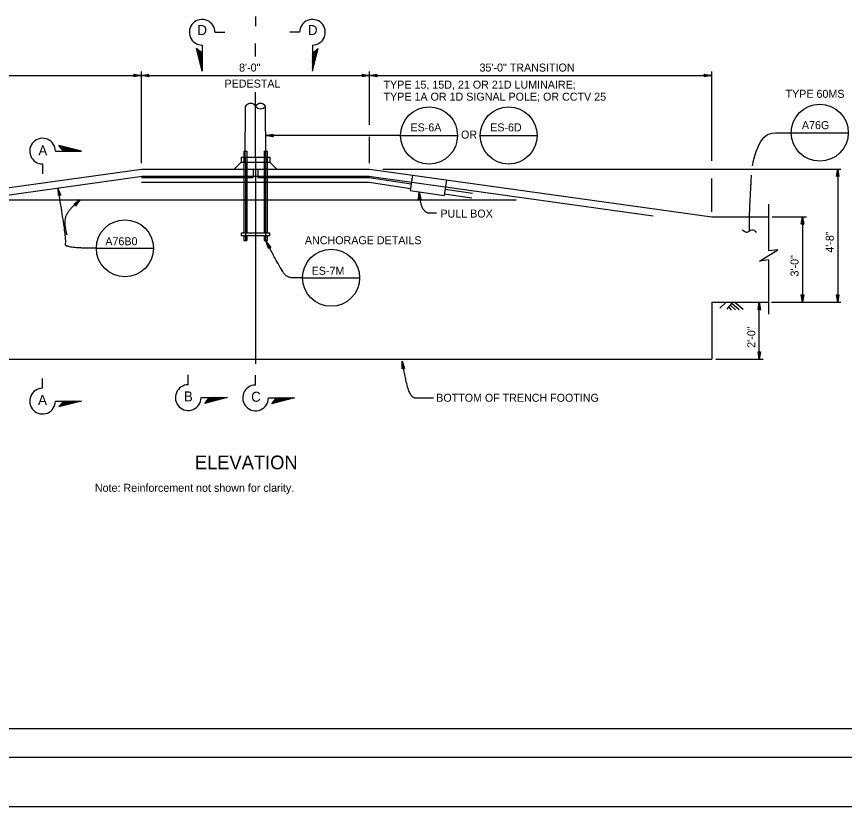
# Model space of a CAD drawing. Extents: x -893 to 867, y -474 to 712.
# Drawn here: x -446 to 279, y -474 to 218 of the extents above; entities that cross this region are included whole.
import ezdxf

# ---------------------------------------------------------------- set-up
doc = ezdxf.new("R2010")
doc.units = 0
for name, color, linetype in [('border_PLOTTING-ELEMENTS', 7, 'Continuous'), ('border_rw_22x34_Cut_Lines', 7, 'Continuous'), ('border_SHEET', 7, 'Continuous'), ('pp_PRESENTATION', 7, 'Continuous'), ('str_Concrete-A', 7, 'Continuous'), ('str_Misc-Steel-A', 7, 'Continuous'), ('str_Misc-Steel-F', 7, 'Continuous'), ('str_Text-A', 7, 'Continuous')]:
    doc.layers.add(name, color=color, linetype=linetype)

msp = doc.modelspace()

# ---------------------------------------------------------------- linework, layer by layer
at = {"layer": 'border_PLOTTING-ELEMENTS'}
for points in [[(-893.45, -474.04), (866.55, -474.04), (866.55, 711.96), (-893.45, 711.96)], [(-863.45, 668.96), (836.55, 668.96), (836.55, -431.04), (-863.45, -431.04)]]:
    msp.add_lwpolyline(points, close=True, dxfattribs=at)
at = {"layer": 'border_rw_22x34_Cut_Lines'}
msp.add_lwpolyline([(-863.45, 668.96), (836.55, 668.96), (836.55, -431.04), (-863.45, -431.04)], close=True, dxfattribs=at)
at = {"layer": 'border_SHEET'}
msp.add_line((811.55, -406.04), (-813.45, -406.04), dxfattribs=at)
at = {"layer": 'pp_PRESENTATION'}
for p, q in [((-236.82, 218.26), (-236.82, 209.7)), ((-272.35, 204.49), (-263.79, 204.49)), ((-198.13, 204.49), (-206.68, 204.49)), ((-283.6, 170.46), (-288.67, 190.35)), ((-283.6, 186.24), (-288.67, 190.35)), ((-283.6, 172.09), (-288.15, 189.92)), ((-283.6, 173.73), (-287.62, 189.5)), ((-283.6, 175.36), (-287.1, 189.07)), ((-283.6, 193.24), (-283.6, 170.46)), ((-186.88, 193.24), (-186.88, 170.46)), ((-186.88, 170.46), (-181.8, 190.35)), ((-186.88, 186.24), (-181.8, 190.35)), ((-186.88, 172.09), (-182.33, 189.92)), ((-186.88, 173.73), (-182.85, 189.5)), ((-186.88, 175.36), (-183.38, 189.07)), ((-283.6, 177), (-286.57, 188.65)), ((-283.6, 178.63), (-286.05, 188.22)), ((-283.6, 180.27), (-285.52, 187.79)), ((-283.6, 181.91), (-284.99, 187.37)), ((-283.6, 183.54), (-284.47, 186.94)), ((-283.6, 185.18), (-283.94, 186.52)), ((-186.88, 177), (-183.91, 188.65)), ((-186.88, 178.63), (-184.43, 188.22)), ((-186.88, 180.27), (-184.96, 187.79)), ((-186.88, 181.91), (-185.48, 187.37)), ((-186.88, 183.54), (-186.01, 186.94)), ((-186.88, 185.18), (-186.53, 186.52)), ((-389.47, 100.3), (-409.36, 105.37)), ((-405.25, 100.3), (-409.36, 105.37)), ((-391.1, 100.3), (-408.93, 104.84)), ((-392.74, 100.3), (-408.51, 104.32)), ((-394.37, 100.3), (-408.08, 103.79)), ((-396.01, 100.3), (-407.65, 103.27)), ((-397.64, 100.3), (-407.23, 102.74)), ((-399.28, 100.3), (-406.8, 102.22)), ((-400.92, 100.3), (-406.38, 101.69)), ((-412.25, 100.4), (-412.25, 100.4)), ((-412.25, 100.3), (-389.47, 100.3)), ((-402.55, 100.3), (-405.95, 101.16)), ((-404.19, 100.3), (-405.53, 100.64)), ((-423.5, 89.05), (-423.5, 80.49)), ((-423.5, -107.58), (-423.5, -99.02)), ((-295.79, -104.46), (-295.79, -95.9)), ((-236.82, -104.74), (-236.82, -96.18)), ((-284.54, -115.71), (-261.75, -115.71)), ((-284.54, -115.81), (-284.54, -115.81)), ((-261.75, -115.71), (-281.64, -120.78)), ((-277.53, -115.71), (-281.64, -120.78)), ((-263.38, -115.71), (-281.22, -120.25)), ((-265.02, -115.71), (-280.79, -119.73)), ((-266.66, -115.71), (-280.37, -119.2)), ((-268.29, -115.71), (-279.94, -118.68)), ((-269.93, -115.71), (-279.51, -118.15)), ((-271.57, -115.71), (-279.09, -117.63)), ((-273.2, -115.71), (-278.66, -117.1)), ((-274.84, -115.71), (-278.24, -116.57)), ((-276.47, -115.71), (-277.81, -116.05)), ((-225.57, -115.99), (-202.78, -115.99)), ((-225.57, -116.09), (-225.57, -116.09)), ((-202.78, -115.99), (-222.68, -121.06)), ((-218.57, -115.99), (-222.68, -121.06)), ((-204.42, -115.99), (-222.25, -120.53)), ((-206.05, -115.99), (-221.82, -120.01)), ((-207.69, -115.99), (-221.4, -119.48)), ((-209.32, -115.99), (-220.97, -118.96)), ((-210.96, -115.99), (-220.55, -118.43)), ((-212.6, -115.99), (-220.12, -117.91)), ((-214.23, -115.99), (-219.69, -117.38)), ((-215.87, -115.99), (-219.27, -116.85)), ((-217.51, -115.99), (-218.84, -116.33)), ((-412.25, -118.82), (-389.47, -118.82)), ((-412.25, -118.92), (-412.25, -118.92)), ((-389.47, -118.82), (-409.36, -123.9)), ((-405.25, -118.82), (-409.36, -123.9)), ((-391.1, -118.82), (-408.93, -123.37)), ((-392.74, -118.82), (-408.51, -122.85)), ((-394.37, -118.82), (-408.08, -122.32)), ((-396.01, -118.82), (-407.66, -121.8)), ((-397.64, -118.82), (-407.23, -121.27)), ((-399.28, -118.82), (-406.8, -120.74)), ((-400.92, -118.82), (-406.38, -120.22)), ((-402.55, -118.82), (-405.95, -119.69)), ((-404.19, -118.82), (-405.53, -119.17))]:
    msp.add_line(p, q, dxfattribs=at)
for centre, start, end in [((-283.6, 204.49), 359.99947, 269.99996), ((-186.88, 204.49), 270.00004, 180.00053), ((-423.5, 100.3), 0.00004, 270.00053), ((-423.5, -118.82), 89.99947, 359.99996), ((-295.79, -115.71), 89.99947, 359.99996), ((-236.82, -115.99), 89.99947, 359.99996)]:
    msp.add_arc(centre, 11.25, start, end, dxfattribs=at)
at = {"layer": 'str_Concrete-A'}
for p, q in [((-245.8, 94.95), (-245.8, 90.78)), ((-227.84, 94.95), (-227.84, 90.78)), ((-249.32, 90.78), (-255.57, 84.53)), ((-224.32, 90.78), (-218.07, 84.53)), ((-636.82, 42.86), (-336.82, 84.53)), ((-336.82, 84.53), (-136.82, 84.53)), ((-255.57, 84.53), (-218.07, 84.53)), ((-136.82, 84.53), (163.18, 42.86)), ((-99.21, 79.31), (-101.27, 65.91)), ((-69.42, 75.17), (-71.54, 61.36)), ((-101.27, 65.91), (-71.54, 61.36)), ((213.1, 12.91), (213.1, 53.8)), ((163.18, 42.86), (213.19, 42.86)), ((205.1, 3.91), (221.1, 13.91)), ((221.1, 13.91), (213.1, 12.91)), ((213.1, 4.91), (205.1, 3.91)), ((213.1, -42.7), (213.1, 4.91)), ((163.18, -32.14), (163.18, -82.14)), ((163.18, -32.14), (213.19, -32.14)), ((175.79, -32.12), (170.09, -37.2)), ((170.09, -32.14), (210.09, -32.14)), ((181.2, -32.16), (176.5, -38.14)), ((179.56, -34.71), (183.96, -38.71)), ((180.73, -33.06), (187.18, -38.36)), ((183.39, -32.18), (190.6, -38.12)), ((178, -36.43), (180.06, -38.96)), ((-636.82, -82.14), (163.18, -82.14))]:
    msp.add_line(p, q, dxfattribs=at)
at = {"layer": 'str_Misc-Steel-A'}
for p, q in [((-236.82, 183.34), (-236.82, 194.62)), ((-236.82, 94.95), (-236.82, 152.03)), ((-245.8, 94.95), (-245.53, 139.84)), ((-227.84, 94.95), (-228.11, 139.78)), ((-249.32, 94.95), (-224.32, 94.95)), ((-249.32, 94.95), (-249.32, 90.78)), ((-246.96, 100.15), (-244.36, 100.15)), ((-246.96, 100.15), (-246.96, 28.33)), ((-244.36, 100.15), (-244.36, 28.33)), ((-236.82, 94.95), (-236.82, 90.78)), ((-229.28, 100.15), (-226.68, 100.15)), ((-229.28, 100.15), (-229.28, 28.33)), ((-226.68, 100.15), (-226.68, 28.33)), ((-224.32, 94.95), (-224.32, 90.78)), ((-249.32, 90.78), (-224.32, 90.78)), ((-245.66, 90.78), (-245.66, 22.03)), ((-236.82, 90.26), (-236.82, -86.24)), ((-227.98, 90.78), (-227.98, 22.03)), ((-238.97, 84.53), (-238.97, 77.25)), ((-234.8, 84.53), (-234.8, 77.25)), ((-224.32, 28.33), (-249.32, 28.33)), ((-249.32, 28.33), (-249.32, 26.32)), ((-249.32, 28.33), (-249.32, 26.32)), ((-249.32, 26.32), (-224.32, 26.32)), ((-246.96, 26.32), (-246.96, 22.03)), ((-246.96, 22.03), (-244.36, 22.03)), ((-244.36, 26.32), (-244.36, 22.03)), ((-229.28, 26.32), (-229.28, 22.03)), ((-229.28, 22.03), (-226.68, 22.03)), ((-226.68, 26.32), (-226.68, 22.03)), ((-224.32, 26.32), (-224.32, 28.33))]:
    msp.add_line(p, q, dxfattribs=at)
for centre, start, end in [((-241.19, 136.89), 33.45831, 145.85109), ((-232.48, 136.84), 33.45831, 145.85109), ((-232.48, 142.67), 214.14891, 326.54169)]:
    msp.add_arc(centre, 5.24, start, end, dxfattribs=at)
at = {"layer": 'str_Misc-Steel-F'}
for p, q in [((-585.35, 43.7), (-336.26, 78.3)), ((-336.82, 77.25), (-238.97, 77.25)), ((-336.82, 73.06), (-136.82, 73.06)), ((-336.52, 78.28), (-137.12, 78.28)), ((-234.8, 77.25), (-136.82, 77.25)), ((-137.38, 78.3), (111.71, 43.7)), ((-137.29, 73.07), (-101.02, 67.52)), ((-137.12, 77.26), (-100.39, 71.64)), ((-70.66, 67.1), (-46.66, 63.43)), ((-71.29, 62.98), (-47.29, 59.31)), ((-458.7, 57.48), (-8.31, 57.48))]:
    msp.add_line(p, q, dxfattribs=at)
at = {"layer": 'str_Text-A'}
for p, q in [((-343.07, 167.08), (-343.41, 167.63)), ((-343.41, 167.63), (-336.82, 166.53)), ((-343.24, 167.36), (-336.82, 166.53)), ((-336.82, 166.53), (-343.07, 167.08)), ((-343.07, 167.08), (-342.74, 166.53)), ((-336.82, 89.77), (-336.82, 170.04)), ((-336.82, 166.53), (-330.23, 167.63)), ((-336.82, 166.53), (-330.4, 167.36)), ((-330.56, 167.08), (-336.82, 166.53)), ((-330.9, 166.53), (-330.56, 167.08)), ((-330.56, 167.08), (-330.23, 167.63)), ((-143.07, 167.08), (-143.41, 167.63)), ((-143.41, 167.63), (-136.82, 166.53)), ((-143.24, 167.36), (-136.82, 166.53)), ((-136.82, 166.53), (-143.07, 167.08)), ((-143.07, 167.08), (-142.74, 166.53)), ((-136.82, 123.38), (-136.82, 170.04)), ((-136.82, 166.53), (-130.23, 167.63)), ((-136.82, 166.53), (-130.4, 167.36)), ((-130.56, 167.08), (-136.82, 166.53)), ((-130.9, 166.53), (-130.56, 167.08)), ((-130.56, 167.08), (-130.23, 167.63)), ((156.93, 167.08), (156.59, 167.63)), ((156.59, 167.63), (163.18, 166.53)), ((156.76, 167.36), (163.18, 166.53)), ((163.18, 166.53), (156.93, 167.08)), ((156.93, 167.08), (157.26, 166.53)), ((163.18, 91.86), (163.18, 170.04)), ((-636.82, 166.53), (-336.82, 166.53)), ((-336.82, 166.53), (-343.41, 165.43)), ((-343.07, 165.98), (-343.41, 165.43)), ((-336.82, 166.53), (-343.24, 165.71)), ((-343.07, 165.98), (-336.82, 166.53)), ((-342.74, 166.53), (-343.07, 165.98)), ((-336.82, 166.53), (-342.91, 166.81)), ((-342.91, 166.26), (-336.82, 166.53)), ((-342.74, 166.53), (-336.82, 166.53)), ((-330.73, 166.81), (-336.82, 166.53)), ((-336.82, 166.53), (-136.82, 166.53)), ((-330.9, 166.53), (-336.82, 166.53)), ((-330.23, 165.43), (-336.82, 166.53)), ((-336.82, 166.53), (-330.56, 165.98)), ((-330.4, 165.71), (-336.82, 166.53)), ((-336.82, 166.53), (-330.73, 166.26)), ((-330.56, 165.98), (-330.9, 166.53)), ((-330.56, 165.98), (-330.23, 165.43)), ((-136.82, 166.53), (-143.41, 165.43)), ((-143.07, 165.98), (-143.41, 165.43)), ((-136.82, 166.53), (-143.24, 165.71)), ((-143.07, 165.98), (-136.82, 166.53)), ((-142.74, 166.53), (-143.07, 165.98)), ((-136.82, 166.53), (-142.91, 166.81)), ((-142.91, 166.26), (-136.82, 166.53)), ((-142.74, 166.53), (-136.82, 166.53)), ((-130.73, 166.81), (-136.82, 166.53)), ((-136.82, 166.53), (163.18, 166.53)), ((-130.9, 166.53), (-136.82, 166.53)), ((-130.23, 165.43), (-136.82, 166.53)), ((-136.82, 166.53), (-130.56, 165.98)), ((-130.4, 165.71), (-136.82, 166.53)), ((-136.82, 166.53), (-130.73, 166.26)), ((-130.56, 165.98), (-130.9, 166.53)), ((-130.56, 165.98), (-130.23, 165.43)), ((163.18, 166.53), (156.59, 165.43)), ((156.93, 165.98), (156.59, 165.43)), ((163.18, 166.53), (156.76, 165.71)), ((156.93, 165.98), (163.18, 166.53)), ((157.26, 166.53), (156.93, 165.98)), ((163.18, 166.53), (157.09, 166.81)), ((157.09, 166.26), (163.18, 166.53)), ((157.26, 166.53), (163.18, 166.53)), ((232.83, 116.47), (282.81, 116.47)), ((-109.66, 114.02), (-227.95, 114.02)), ((-227.94, 114.02), (-221.34, 115.11)), ((-227.94, 114.02), (-221.51, 114.84)), ((-221.68, 114.56), (-227.94, 114.02)), ((-221.85, 114.29), (-227.94, 114.02)), ((-222.02, 114.01), (-227.94, 114.02)), ((-221.34, 112.91), (-227.94, 114.02)), ((-227.94, 114.02), (-221.68, 113.46)), ((-221.51, 113.18), (-227.94, 114.02)), ((-227.94, 114.02), (-221.85, 113.73)), ((-222.02, 114.01), (-221.68, 114.56)), ((-221.68, 113.46), (-222.02, 114.01)), ((-221.68, 114.56), (-221.34, 115.11)), ((-221.68, 113.46), (-221.34, 112.91)), ((-136.82, 89.77), (-136.82, 112.84)), ((-109.66, 114.02), (-59.68, 114.02)), ((-39.9, 114.02), (10.08, 114.02)), ((-125.11, 84.53), (276.37, 84.53)), ((272.49, 77.94), (273.59, 84.53)), ((272.77, 78.11), (273.59, 84.53)), ((273.59, 84.53), (273.04, 78.27)), ((273.59, 84.53), (273.31, 78.44)), ((273.59, 84.53), (273.59, -32.14)), ((273.59, 78.61), (273.59, 84.53)), ((273.59, 84.53), (274.69, 77.94)), ((274.14, 78.27), (273.59, 84.53)), ((273.87, 78.44), (273.59, 84.53)), ((273.59, 84.53), (274.42, 78.11)), ((163.18, 47.13), (163.18, 76.34)), ((273.04, 78.27), (272.49, 77.94)), ((273.04, 78.27), (273.59, 78.61)), ((273.59, 78.61), (274.14, 78.27)), ((274.14, 78.27), (274.69, 77.94)), ((-408.84, 62.25), (-410.02, 68.05)), ((-407.63, 61.81), (-410.02, 68.05)), ((-410.02, 68.05), (-409.79, 61.37)), ((-409.32, 61.81), (-410.02, 68.05)), ((-410.02, 68.05), (-408.24, 62.03)), ((-407.93, 61.92), (-410.02, 68.05)), ((-410.02, 68.05), (-408.54, 62.14)), ((-409.08, 62.03), (-410.02, 68.05)), ((-410.02, 68.05), (-409.55, 61.59)), ((-409.32, 61.81), (-409.79, 61.37)), ((-408.84, 62.25), (-409.32, 61.81)), ((-408.24, 62.03), (-408.84, 62.25)), ((-408.24, 62.03), (-407.63, 61.81)), ((-94.05, 58.14), (-93.4, 64.76)), ((-93.52, 58.51), (-94.05, 58.14)), ((-93.78, 58.33), (-93.4, 64.76)), ((-93.4, 64.76), (-93.52, 58.51)), ((-93.52, 58.51), (-93, 58.89)), ((-93, 58.89), (-93.4, 64.76)), ((-93.4, 64.76), (-91.86, 58.29)), ((-92.43, 58.59), (-93.4, 64.76)), ((-93.4, 64.76), (-93.26, 58.7)), ((-92.71, 58.74), (-93.4, 64.76)), ((-93.4, 64.76), (-92.14, 58.44)), ((-93, 58.89), (-92.43, 58.59)), ((-92.43, 58.59), (-91.86, 58.29)), ((-390.4, 57.48), (-395.92, 53.7)), ((-395.29, 53.54), (-395.92, 53.7)), ((-390.4, 57.48), (-395.61, 53.62)), ((-395.29, 53.54), (-390.4, 57.48)), ((-394.67, 53.38), (-395.29, 53.54)), ((-394.98, 53.46), (-390.4, 57.48)), ((-394.67, 53.38), (-390.4, 57.48)), ((-394.53, 52.74), (-394.67, 53.38)), ((-390.4, 57.48), (-394.6, 53.06)), ((-390.4, 57.48), (-394.53, 52.74)), ((-394.53, 52.74), (-394.39, 52.11)), ((-394.46, 52.43), (-390.4, 57.48)), ((-394.39, 52.11), (-390.4, 57.48)), ((216, 42.86), (246.24, 42.86)), ((241.67, 36.27), (242.77, 42.86)), ((242.22, 36.61), (241.67, 36.27)), ((241.95, 36.44), (242.77, 42.86)), ((242.77, 42.86), (242.22, 36.61)), ((242.22, 36.61), (242.77, 36.95)), ((242.77, 42.86), (242.5, 36.78)), ((242.77, 42.86), (242.77, -32.14)), ((242.77, 36.95), (242.77, 42.86)), ((242.77, 42.86), (243.87, 36.27)), ((243.32, 36.61), (242.77, 42.86)), ((243.05, 36.78), (242.77, 42.86)), ((242.77, 42.86), (243.6, 36.44)), ((242.77, 36.95), (243.32, 36.61)), ((243.32, 36.61), (243.87, 36.27)), ((-376.3, 15.17), (-326.32, 15.17)), ((-224.66, 16), (-227.37, 21.22)), ((-225.32, 14.89), (-227.37, 21.22)), ((-227.37, 21.22), (-223.37, 15.91)), ((-224.02, 15.95), (-227.37, 21.22)), ((-227.37, 21.22), (-224.99, 15.45)), ((-225.15, 15.17), (-227.37, 21.22)), ((-227.37, 21.22), (-224.82, 15.72)), ((-224.34, 15.98), (-227.37, 21.22)), ((-227.37, 21.22), (-223.7, 15.93)), ((-224.99, 15.45), (-225.32, 14.89)), ((-224.99, 15.45), (-224.66, 16)), ((-224.66, 16), (-224.02, 15.95)), ((-224.02, 15.95), (-223.37, 15.91)), ((-195.5, -10.69), (-145.52, -10.69)), ((242.22, -25.88), (241.67, -25.54)), ((242.77, -32.14), (241.67, -25.54)), ((242.77, -32.14), (241.95, -25.71)), ((242.22, -25.88), (242.77, -32.14)), ((242.77, -26.22), (242.22, -25.88)), ((242.5, -26.05), (242.77, -32.14)), ((243.87, -25.54), (242.77, -32.14)), ((243.6, -25.71), (242.77, -32.14)), ((242.77, -32.14), (243.32, -25.88)), ((243.32, -25.88), (242.77, -26.22)), ((242.77, -32.14), (243.05, -26.05)), ((242.77, -26.22), (242.77, -32.14)), ((243.32, -25.88), (243.87, -25.54)), ((273.04, -25.88), (272.49, -25.54)), ((273.59, -32.14), (272.49, -25.54)), ((273.59, -32.14), (272.76, -25.71)), ((273.04, -25.88), (273.59, -32.14)), ((273.59, -26.22), (273.04, -25.88)), ((273.31, -26.05), (273.59, -32.14)), ((274.69, -25.54), (273.59, -32.14)), ((274.41, -25.71), (273.59, -32.14)), ((273.59, -32.14), (274.14, -25.88)), ((274.14, -25.88), (273.59, -26.22)), ((273.59, -32.14), (273.86, -26.05)), ((273.59, -26.22), (273.59, -32.14)), ((274.14, -25.88), (274.69, -25.54)), ((203.74, -38.73), (204.84, -32.14)), ((204.02, -38.56), (204.84, -32.14)), ((204.84, -32.14), (204.29, -38.39)), ((204.84, -32.14), (204.57, -38.22)), ((204.84, -82.14), (204.84, -32.14)), ((204.84, -38.05), (204.84, -32.14)), ((204.84, -32.14), (205.94, -38.73)), ((205.39, -38.39), (204.84, -32.14)), ((205.12, -38.22), (204.84, -32.14)), ((204.84, -32.14), (205.67, -38.56)), ((215.61, -32.14), (276.37, -32.14)), ((204.29, -38.39), (203.74, -38.73)), ((204.29, -38.39), (204.84, -38.05)), ((204.84, -38.05), (205.39, -38.39)), ((205.39, -38.39), (205.94, -38.73)), ((204.29, -75.88), (203.74, -75.54)), ((204.84, -82.14), (203.74, -75.54)), ((204.84, -82.14), (204.02, -75.71)), ((204.29, -75.88), (204.84, -82.14)), ((204.84, -76.22), (204.29, -75.88)), ((204.57, -76.05), (204.84, -82.14)), ((205.94, -75.54), (204.84, -82.14)), ((205.67, -75.71), (204.84, -82.14)), ((204.84, -82.14), (205.39, -75.88)), ((205.39, -75.88), (204.84, -76.22)), ((204.84, -82.14), (205.12, -76.05)), ((204.84, -76.22), (204.84, -82.14)), ((205.39, -75.88), (205.94, -75.54)), ((-107.38, -89.61), (-108.36, -83.8)), ((-108.35, -90.45), (-108.36, -83.8)), ((-108.36, -83.8), (-106.19, -90.09)), ((-106.78, -89.85), (-108.36, -83.8)), ((-108.36, -83.8), (-107.86, -90.03)), ((-108.11, -90.24), (-108.36, -83.8)), ((-108.36, -83.8), (-107.62, -89.82)), ((-107.08, -89.73), (-108.36, -83.8)), ((-108.36, -83.8), (-106.49, -89.97)), ((166.69, -82.14), (208.35, -82.14)), ((-107.86, -90.03), (-108.35, -90.45)), ((-107.86, -90.03), (-107.38, -89.61)), ((-107.38, -89.61), (-106.78, -89.85)), ((-106.78, -89.85), (-106.19, -90.09))]:
    msp.add_line(p, q, dxfattribs=at)
for centre in [(-84.67, 114.02), (-14.91, 114.02), (257.82, 116.47), (-351.31, 15.17), (-170.51, -10.69)]:
    msp.add_circle(centre, 24.99, dxfattribs=at)
for points, degree in [([(198.93, 87.4), (201.06, 100.45), (209.57, 116.47), (216.37, 116.47), (232.34, 116.47)], 3), ([(196.25, 30.34), (196.25, 46.51), (196.91, 58.69), (197.98, 79.32)], 2), ([(-376.3, 15.17), (-404.77, 15.17), (-402.04, 21.91), (-410.02, 68.05)], 2), ([(-93.4, 64.76), (-92.62, 53.36), (-87.64, 46.29), (-83.43, 46.29), (-78.24, 46.29)], 2), ([(-401.96, 26.79), (-404.98, 37.47), (-400.59, 49.67), (-390.4, 57.48)], 2), ([(190.24, 31.34), (191.57, 30.01), (194.24, 28.14), (198.25, 32.54), (200.92, 30.67), (202.26, 29.34)], 3), ([(-195.5, -10.69), (-201.11, -10.69), (-207.97, -10.69), (-213.45, -5.85), (-227.37, 21.22)], 2), ([(-108.36, -83.8), (-104.73, -105.35), (-99.85, -116.01), (-91.46, -116.01), (-80.92, -116.01)], 2)]:
    msp.add_open_spline(points, degree=degree, dxfattribs=at)

# ---------------------------------------------------------------- texts
at = {"layer": 'pp_PRESENTATION'}
for s, p in [('D', (-287.79, 202.06)), ('D', (-190.92, 202.06)), ('A', (-427.15, 96.6)), ('A', (-427.47, -122.16)), ('B', (-299.64, -119.04)), ('C', (-240.67, -119.33))]:
    msp.add_text(s, height=8.75, dxfattribs=at).set_placement(p)
at = {"layer": 'str_Text-A'}
for s, height, p in [('8\'-0"', 7.02, (-251.23, 170.04)), ('35\'-0" TRANSITION', 7.02, (-40.46, 170.04)), ('PEDESTAL', 7.02, (-263.99, 156)), ('TYPE 15, 15D, 21 OR 21D LUMINAIRE;', 7.02, (-124.58, 155.07)), ('TYPE 60MS', 7.02, (227.84, 147.03)), ('TYPE 1A OR 1D SIGNAL POLE; OR CCTV 25', 7.02, (-124.58, 144.54)), ('ES-6A', 7, (-100.95, 117.62)), ('ES-6D', 7, (-31.08, 117.62)), ('A76G', 7.02, (242.18, 119.59)), ('OR', 7.02, (-56.69, 111.3)), ('PULL BOX', 7.02, (-74.71, 42.06)), ('A76B0', 7.02, (-368.47, 17.79)), ('ANCHORAGE DETAILS', 7.02, (-193.54, 18.7)), ('ES-7M', 7.02, (-187.61, -8.07)), ('BOTTOM OF TRENCH FOOTING', 7, (-78.34, -119.36)), ('ELEVATION', 12, (-289.97, -178.51)), ('Note: Reinforcement not shown for clarity.', 7.02, (-377.63, -198.29))]:
    msp.add_text(s, height=height, dxfattribs=at).set_placement(p)
for s, p in [('4\'-8"', (270.08, 11.27)), ('3\'-0"', (239.26, -9.54)), ('2\'-0"', (201.33, -72.06))]:
    msp.add_text(s, height=7.02, rotation=90, dxfattribs=at).set_placement(p)

doc.saveas('drawing.dxf')
